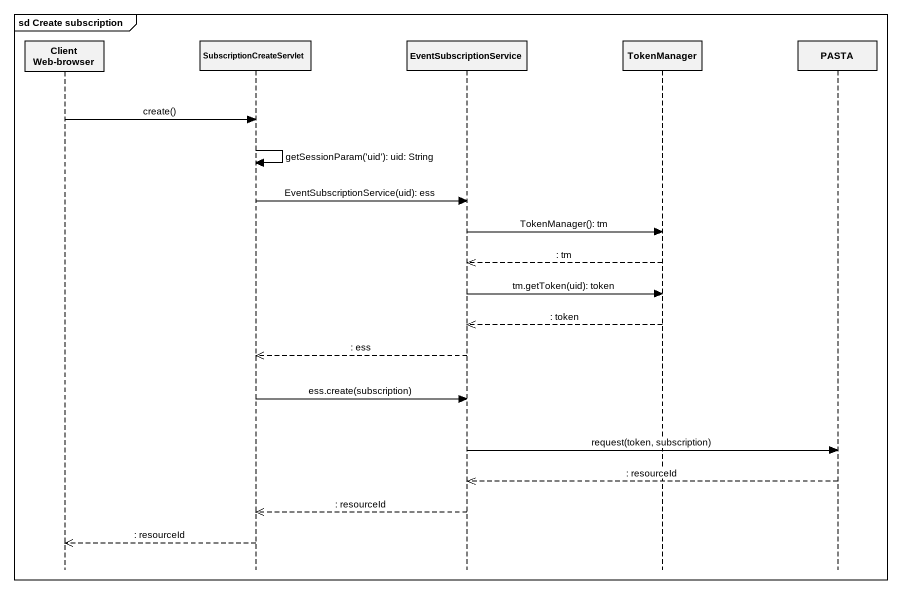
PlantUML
@startuml
mainframe sd Create subscription
hide footbox
participant "Client Web-browser" as Client_Web_browser
participant SubscriptionCreateServlet
participant EventSubscriptionService
participant TokenManager
participant PASTA

Client_Web_browser -> SubscriptionCreateServlet : create()
SubscriptionCreateServlet -> SubscriptionCreateServlet : getSessionParam('uid'): uid: String
SubscriptionCreateServlet -> EventSubscriptionService : EventSubscriptionService(uid): ess
EventSubscriptionService -> TokenManager : TokenManager(): tm
TokenManager -->> EventSubscriptionService : : tm
EventSubscriptionService -> TokenManager : tm.getToken(uid): token
TokenManager -->> EventSubscriptionService : : token
EventSubscriptionService -->> SubscriptionCreateServlet : : ess
SubscriptionCreateServlet -> EventSubscriptionService : ess.create(subscription)
EventSubscriptionService -> PASTA : request(token, subscription)
PASTA -->> EventSubscriptionService : : resourceId
EventSubscriptionService -->> SubscriptionCreateServlet : : resourceId
SubscriptionCreateServlet -->> Client_Web_browser : : resourceId
@enduml
